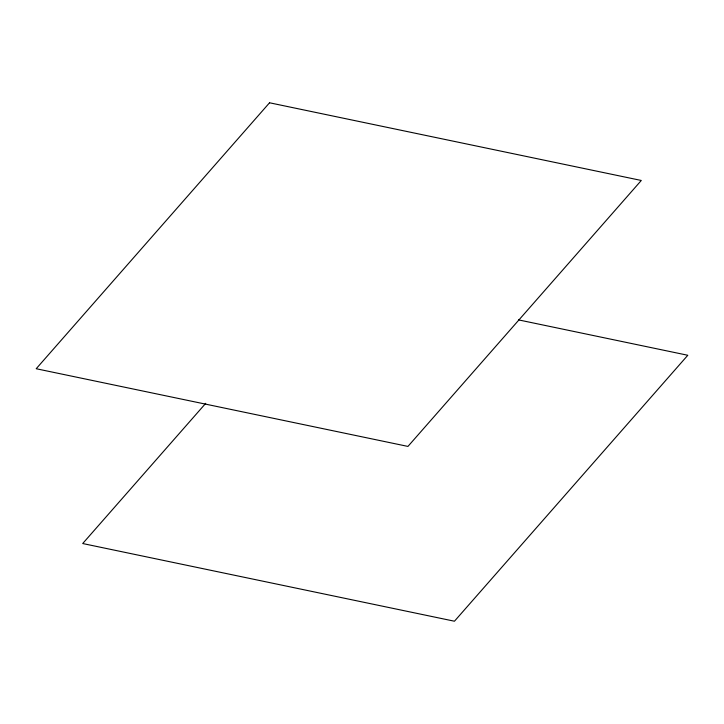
<?xml version="1.0" encoding="UTF-8"?>
<svg xmlns="http://www.w3.org/2000/svg" width="724" height="724" viewBox="0 0 724 724"><rect width="100%" height="100%" fill="white"/><g stroke="black" fill="none" stroke-linecap="round" stroke-linejoin="round"><path stroke-width="1.09" d="M205.716 403.34L82.708 543.534L454.455 621.219L687.8 355.267L518.52 319.89M269.545 102.781L36.2 368.733L407.947 446.418L641.292 180.466L269.545 102.781"/></g></svg>
